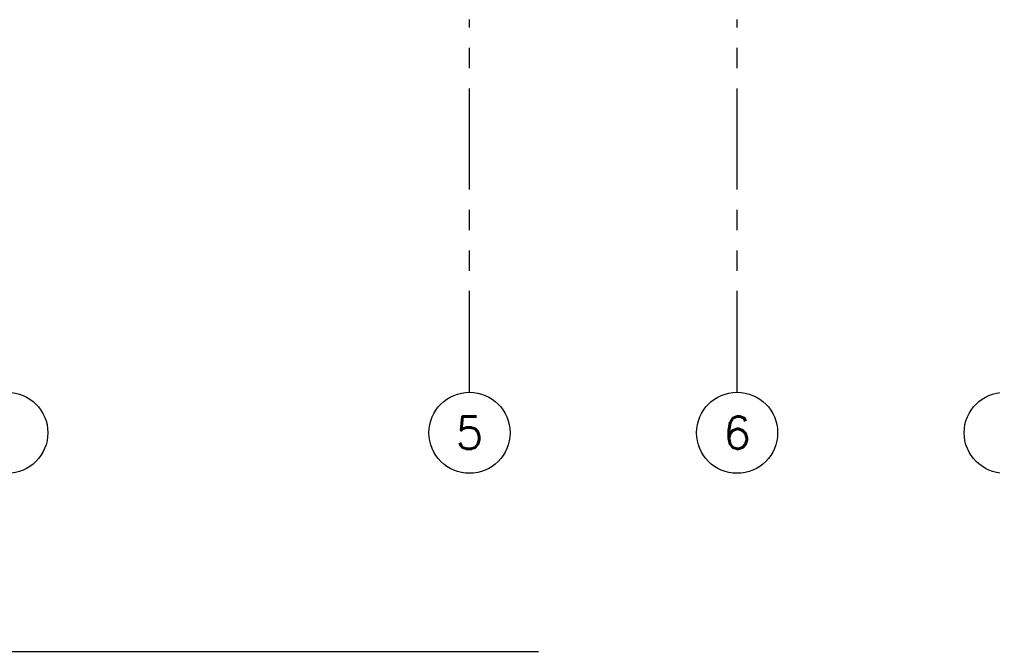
# Model space of a CAD drawing. Header units: millimetres. Extents: x 3765 to 3833, y 1327 to 1657.
# Drawn here: x 3774.47 to 3780.47, y 1402.34 to 1406.24 of the extents above; entities that cross this region are included whole.
import ezdxf
from ezdxf.enums import TextEntityAlignment as Align

# ---------------------------------------------------------------- set-up
doc = ezdxf.new("R2010")
doc.units = ezdxf.units.MM
doc.linetypes.add('PHANTOM', pattern=[63.5, 31.75, -6.35, 6.35, -6.35, 6.35, -6.35])
doc.linetypes.add('PHANTOM2', pattern=[1.25, 0.625, -0.125, 0.125, -0.125, 0.125, -0.125])
doc.layers.add('A-EJES', color=251, linetype='PHANTOM', lineweight=13)
doc.layers.add('A_50_TextoAmbiente', color=251, linetype='Continuous', lineweight=13)
doc.styles.add('ROMANS', font='romans.shx', dxfattribs={"width": 0.8})

# ---------------------------------------------------------------- blocks, each defined once
blk = doc.blocks.new('Ejes_Torre C')
at = {"layer": 'A-EJES', "linetype": 'PHANTOM2'}
for points in [[(8.775, -2.8), (8.775, -0.5)], [(10.425, -2.8), (10.425, -0.5)]]:
    blk.add_lwpolyline(points, dxfattribs=at)
at = {"layer": 'A-EJES', "linetype": 'Continuous'}
for centre in [(5.925, -3.05), (8.775, -3.05), (10.425, -3.05), (12.075, -3.0499)]:
    blk.add_circle(centre, 0.25, dxfattribs=at)
at = {"layer": 'A-EJES', "linetype": 'Continuous', "style": 'ROMANS'}
for s, p in [('5', (8.775, -3.05)), ('6', (10.425, -3.05))]:
    blk.add_text(s, height=0.2, dxfattribs=at).set_placement(p, align=Align.MIDDLE_CENTER)

msp = doc.modelspace()

# ---------------------------------------------------------------- linework, layer by layer
at = {"layer": 'A_50_TextoAmbiente', "color": 1}
msp.add_lwpolyline([(3768.4721, 1402.3379), (3777.6721, 1402.3379)], dxfattribs=at)

# ---------------------------------------------------------------- block references
at = {"layer": 'A-EJES'}
msp.add_blockref('Ejes_Torre C', (3768.4721, 1406.7379), dxfattribs=at)

doc.saveas('drawing.dxf')
